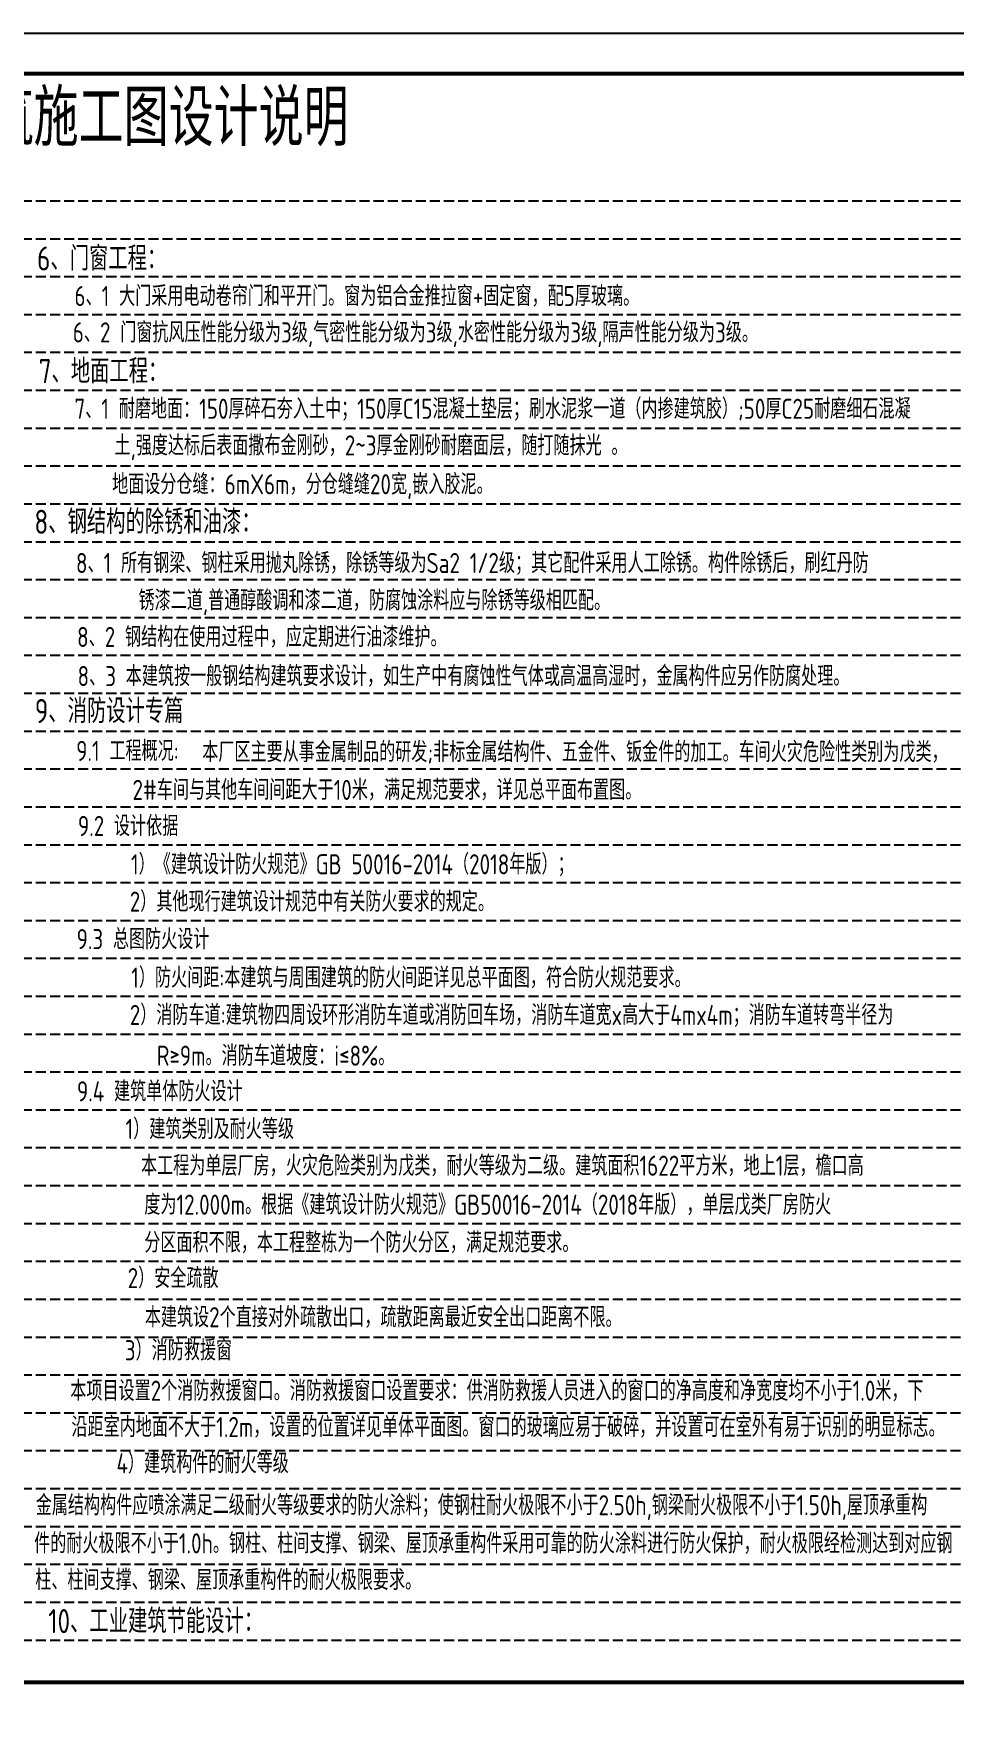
# Model space of a CAD drawing. Extents: x 1680110 to 2520911, y 137232 to 777463.
# Drawn here: x 2408323 to 2431239, y 692827 to 734352 of the extents above; entities that cross this region are included whole.
import ezdxf
from ezdxf.enums import TextEntityAlignment as Align

# ---------------------------------------------------------------- set-up
doc = ezdxf.new("R2010")
doc.units = 0
doc.header["$LTSCALE"] = 1000
doc.header["$MEASUREMENT"] = 0
doc.linetypes.add('DASH', pattern=[0.35, 0.25, -0.1])
doc.layers.add('DOTE', color=1, linetype='Continuous')
doc.layers.add('PUB_TITLE', color=4, linetype='Continuous')
doc.styles.add('_HZTXT', font='tssdeng.shx', dxfattribs={"width": 0.7, "bigfont": 'hztxt.shx'})

msp = doc.modelspace()

# ---------------------------------------------------------------- linework, layer by layer
at = {"layer": 'DOTE', "color": 251, "linetype": 'DASH'}
for p, q in [((2382136.9, 730189.9, 0), (2447258.7, 730189.9, 0)), ((2382136.9, 729248.3, 0), (2447258.7, 729248.3, 0)), ((2382136.9, 728306.7, 0), (2447258.7, 728306.7, 0)), ((2382136.9, 727365, 0), (2447258.7, 727365, 0)), ((2382136.9, 726423.4, 0), (2447258.7, 726423.4, 0)), ((2382136.9, 725481.8, 0), (2447258.7, 725481.8, 0)), ((2382136.9, 724540.2, 0), (2447258.7, 724540.2, 0)), ((2382136.9, 723598.5, 0), (2447258.7, 723598.5, 0)), ((2382136.9, 722656.9, 0), (2447258.7, 722656.9, 0)), ((2382136.9, 721715.3, 0), (2447258.7, 721715.3, 0)), ((2382136.9, 720773.6, 0), (2447258.7, 720773.6, 0)), ((2382136.9, 719832, 0), (2447258.7, 719832, 0)), ((2382136.9, 718890.4, 0), (2447258.7, 718890.4, 0)), ((2382136.9, 717948.8, 0), (2447258.7, 717948.8, 0)), ((2382136.9, 717007.1, 0), (2447258.7, 717007.1, 0)), ((2382136.9, 716065.5, 0), (2447258.7, 716065.5, 0)), ((2382136.9, 715123.9, 0), (2447258.7, 715123.9, 0)), ((2382136.9, 714182.3, 0), (2447258.7, 714182.3, 0)), ((2382136.9, 713240.6, 0), (2447258.7, 713240.6, 0)), ((2382136.9, 712299, 0), (2447258.7, 712299, 0)), ((2382136.9, 711357.4, 0), (2447258.7, 711357.4, 0)), ((2382136.9, 710415.8, 0), (2447258.7, 710415.8, 0)), ((2382136.9, 709474.1, 0), (2447258.7, 709474.1, 0)), ((2382136.9, 708532.5, 0), (2447258.7, 708532.5, 0)), ((2382136.9, 707590.9, 0), (2447258.7, 707590.9, 0)), ((2382136.9, 706649.2, 0), (2447258.7, 706649.2, 0)), ((2382136.9, 705707.6, 0), (2447258.7, 705707.6, 0)), ((2382136.9, 704766, 0), (2447258.7, 704766, 0)), ((2382136.9, 703824.4, 0), (2447258.7, 703824.4, 0)), ((2382136.9, 702882.7, 0), (2447258.7, 702882.7, 0)), ((2382136.9, 701941.1, 0), (2447258.7, 701941.1, 0)), ((2382136.9, 700999.5, 0), (2447258.7, 700999.5, 0)), ((2382136.9, 700057.9, 0), (2447258.7, 700057.9, 0)), ((2382136.9, 699116.2, 0), (2447258.7, 699116.2, 0)), ((2382136.9, 698174.6, 0), (2447258.7, 698174.6, 0)), ((2382136.9, 697233, 0), (2447258.7, 697233, 0)), ((2382136.9, 696291.4, 0), (2447258.7, 696291.4, 0)), ((2382136.9, 695349.7, 0), (2447258.7, 695349.7, 0)), ((2382136.9, 694408.1, 0), (2447258.7, 694408.1, 0))]:
    msp.add_line(p, q, dxfattribs=at)
at = {"layer": 'PUB_TITLE', "elevation": 0}
msp.add_lwpolyline([(2379658.7, 692352.3), (2453958.7, 692352.3), (2453958.7, 734352.3), (2379658.7, 734352.3)], close=True, dxfattribs=at)
at = {"layer": 'PUB_TITLE', "const_width": 100, "elevation": 0}
msp.add_lwpolyline([(2382158.7, 693352.3), (2452958.7, 693352.3), (2452958.7, 733352.3), (2382158.7, 733352.3)], close=True, dxfattribs=at)

# ---------------------------------------------------------------- texts
at = {"style": '_HZTXT', "width": 0.8}
msp.add_text('建筑施工图设计说明', height=1400, dxfattribs=at).set_placement((2411127.1, 731135.1, 0), align=Align.BOTTOM_CENTER)
for s, height, p in [('6、门窗工程：', 600, (2408415.8, 728457.2, 0)), ('7、地面工程：', 600, (2408454.1, 725654.3, 0)), ('8、钢结构的除锈和油漆：', 600, (2408348.9, 721909.1, 0)), ('8、1 所有钢梁、钢柱采用抛丸除锈，除锈等级为Sa2 1/2级；其它配件采用人工除锈。构件除锈后，刷红丹防', 500, (2409381.9, 720934.8, 0)), ('锈漆二道,普通醇酸调和漆二道，防腐蚀涂料应与除锈等级相匹配。', 500, (2410938.7, 720005.5, 0)), ('8、2 钢结构在使用过程中，应定期进行油漆维护。', 500, (2409410.6, 719097, 0)), ('8、3 本建筑按一般钢结构建筑要求设计，如生产中有腐蚀性气体或高温高湿时，金属构件应另作防腐处理。', 500, (2409421.7, 718124.1, 0)), ('9、消防设计专篇', 600, (2408358.3, 717205, 0)), ('9.1 工程概况:', 500, (2409387.1, 716264, 0)), ('9.2 设计依据', 500, (2409431.2, 714397.4, 0)), ('1）《建筑设计防火规范》GB 50016-2014（2018年版）；', 500, (2410751.8, 713444.7, 0)), ('2）其他现行建筑设计规范中有关防火要求的规定。', 500, (2410720.5, 712516.3, 0)), ('9.3 总图防火设计', 500, (2409397.7, 711584.2, 0)), ('1）防火间距:本建筑与周围建筑的防火间距详见总平面图，符合防火规范要求。', 500, (2410758, 710626.6, 0)), ('2）消防车道:建筑物四周设环形消防车道或消防回车场，消防车道宽x高大于4mx4m；消防车道转弯半径为 ', 500, (2410722.1, 709698.6, 0)), ('R≥9m。消防车道坡度：i≤8%%%。', 500, (2411391.7, 708686.6, 0)), ('9.4 建筑单体防火设计', 500, (2409406.4, 707799, 0)), ('1）建筑类别及耐火等级', 500, (2410615.9, 706862.7, 0)), ('2）安全疏散', 500, (2410668.9, 703157.4, 0)), ('3）消防救援窗', 500, (2410597.4, 701361.6, 0)), ('4）建筑构件的耐火等级', 500, (2410389.8, 698552.6, 0)), ('金属结构构件应喷涂满足二级耐火等级要求的防火涂料；使钢柱耐火极限不小于2.50h,钢梁耐火极限不小于1.50h,屋顶承重构', 500, (2408382.7, 697509.9, 0)), ('件的耐火极限不小于1.0h。钢柱、柱间支撑、钢梁、屋顶承重构件采用可靠的防火涂料进行防火保护，耐火极限经检测达到对应钢', 500, (2408342.2, 696561.4, 0)), ('柱、柱间支撑、钢梁、屋顶承重构件的耐火极限要求。', 500, (2408369.4, 695651, 0)), ('10、工业建筑节能设计：', 600, (2408694.4, 694577.8, 0))]:
    msp.add_text(s, height=height, dxfattribs=at).set_placement(p)
at = {"color": 1, "style": '_HZTXT', "width": 0.8}
for s, p in [('6、1 大门采用电动卷帘门和平开门。窗为铝合金推拉窗+固定窗，配5厚玻璃。', (2409345.2, 727572.8, 0)), ('6、2 门窗抗风压性能分级为3级,气密性能分级为3级,水密性能分级为3级,隔声性能分级为3级。', (2409303.6, 726668.2, 0)), ('7、1 耐磨地面：150厚碎石夯入土中；150厚C15混凝土垫层；刷水泥浆一道（内掺建筑胶）;50厚C25耐磨细石混凝', (2409346.1, 724769.7, 0)), ('土,强度达标后表面撒布金刚砂，2~3厚金刚砂耐磨面层，随打随抹光 。', (2410340.2, 723858.8, 0)), ('地面设分仓缝：6mX6m，分仓缝缝20宽,嵌入胶泥。 ', (2410281.3, 722893.7, 0))]:
    msp.add_text(s, height=500, dxfattribs=at).set_placement(p)
at = {"color": 2, "style": '_HZTXT', "width": 0.8}
for s, p in [('本厂区主要从事金属制品的研发;非标金属结构件、五金件、钣金件的加工。车间火灾危险性类别为戊类，', (2412523.6, 716236.3, 0)), ('2#车间与其他车间间距大于10米，满足规范要求，详见总平面布置图。', (2410789.6, 715294.6, 0)), ('本工程为单层厂房，火灾危险类别为戊类，耐火等级为二级。建筑面积1622平方米，地上1层，檐口高', (2411000.3, 705951.2, 0)), ('度为12.000m。根据《建筑设计防火规范》GB50016-2014（2018年版），单层戊类厂房防火', (2411082.2, 704981.4, 0)), ('分区面积不限，本工程整栋为一个防火分区，满足规范要求。   ', (2411082.2, 704039.8, 0)), ('本建筑设2个直接对外疏散出口，疏散距离最近安全出口距离不限。 ', (2411095.4, 702184.3, 0)), ('本项目设置2个消防救援窗口。消防救援窗口设置要求：供消防救援人员进入的窗口的净高度和净宽度均不小于1.0米，下', (2409241.3, 700355.8, 0)), ('沿距室内地面不大于1.2m，设置的位置详见单体平面图。窗口的玻璃应易于破碎，并设置可在室外有易于识别的明显标志。  ', (2409269.8, 699453.5, 0))]:
    msp.add_text(s, height=500, dxfattribs=at).set_placement(p)

doc.saveas('drawing.dxf')
